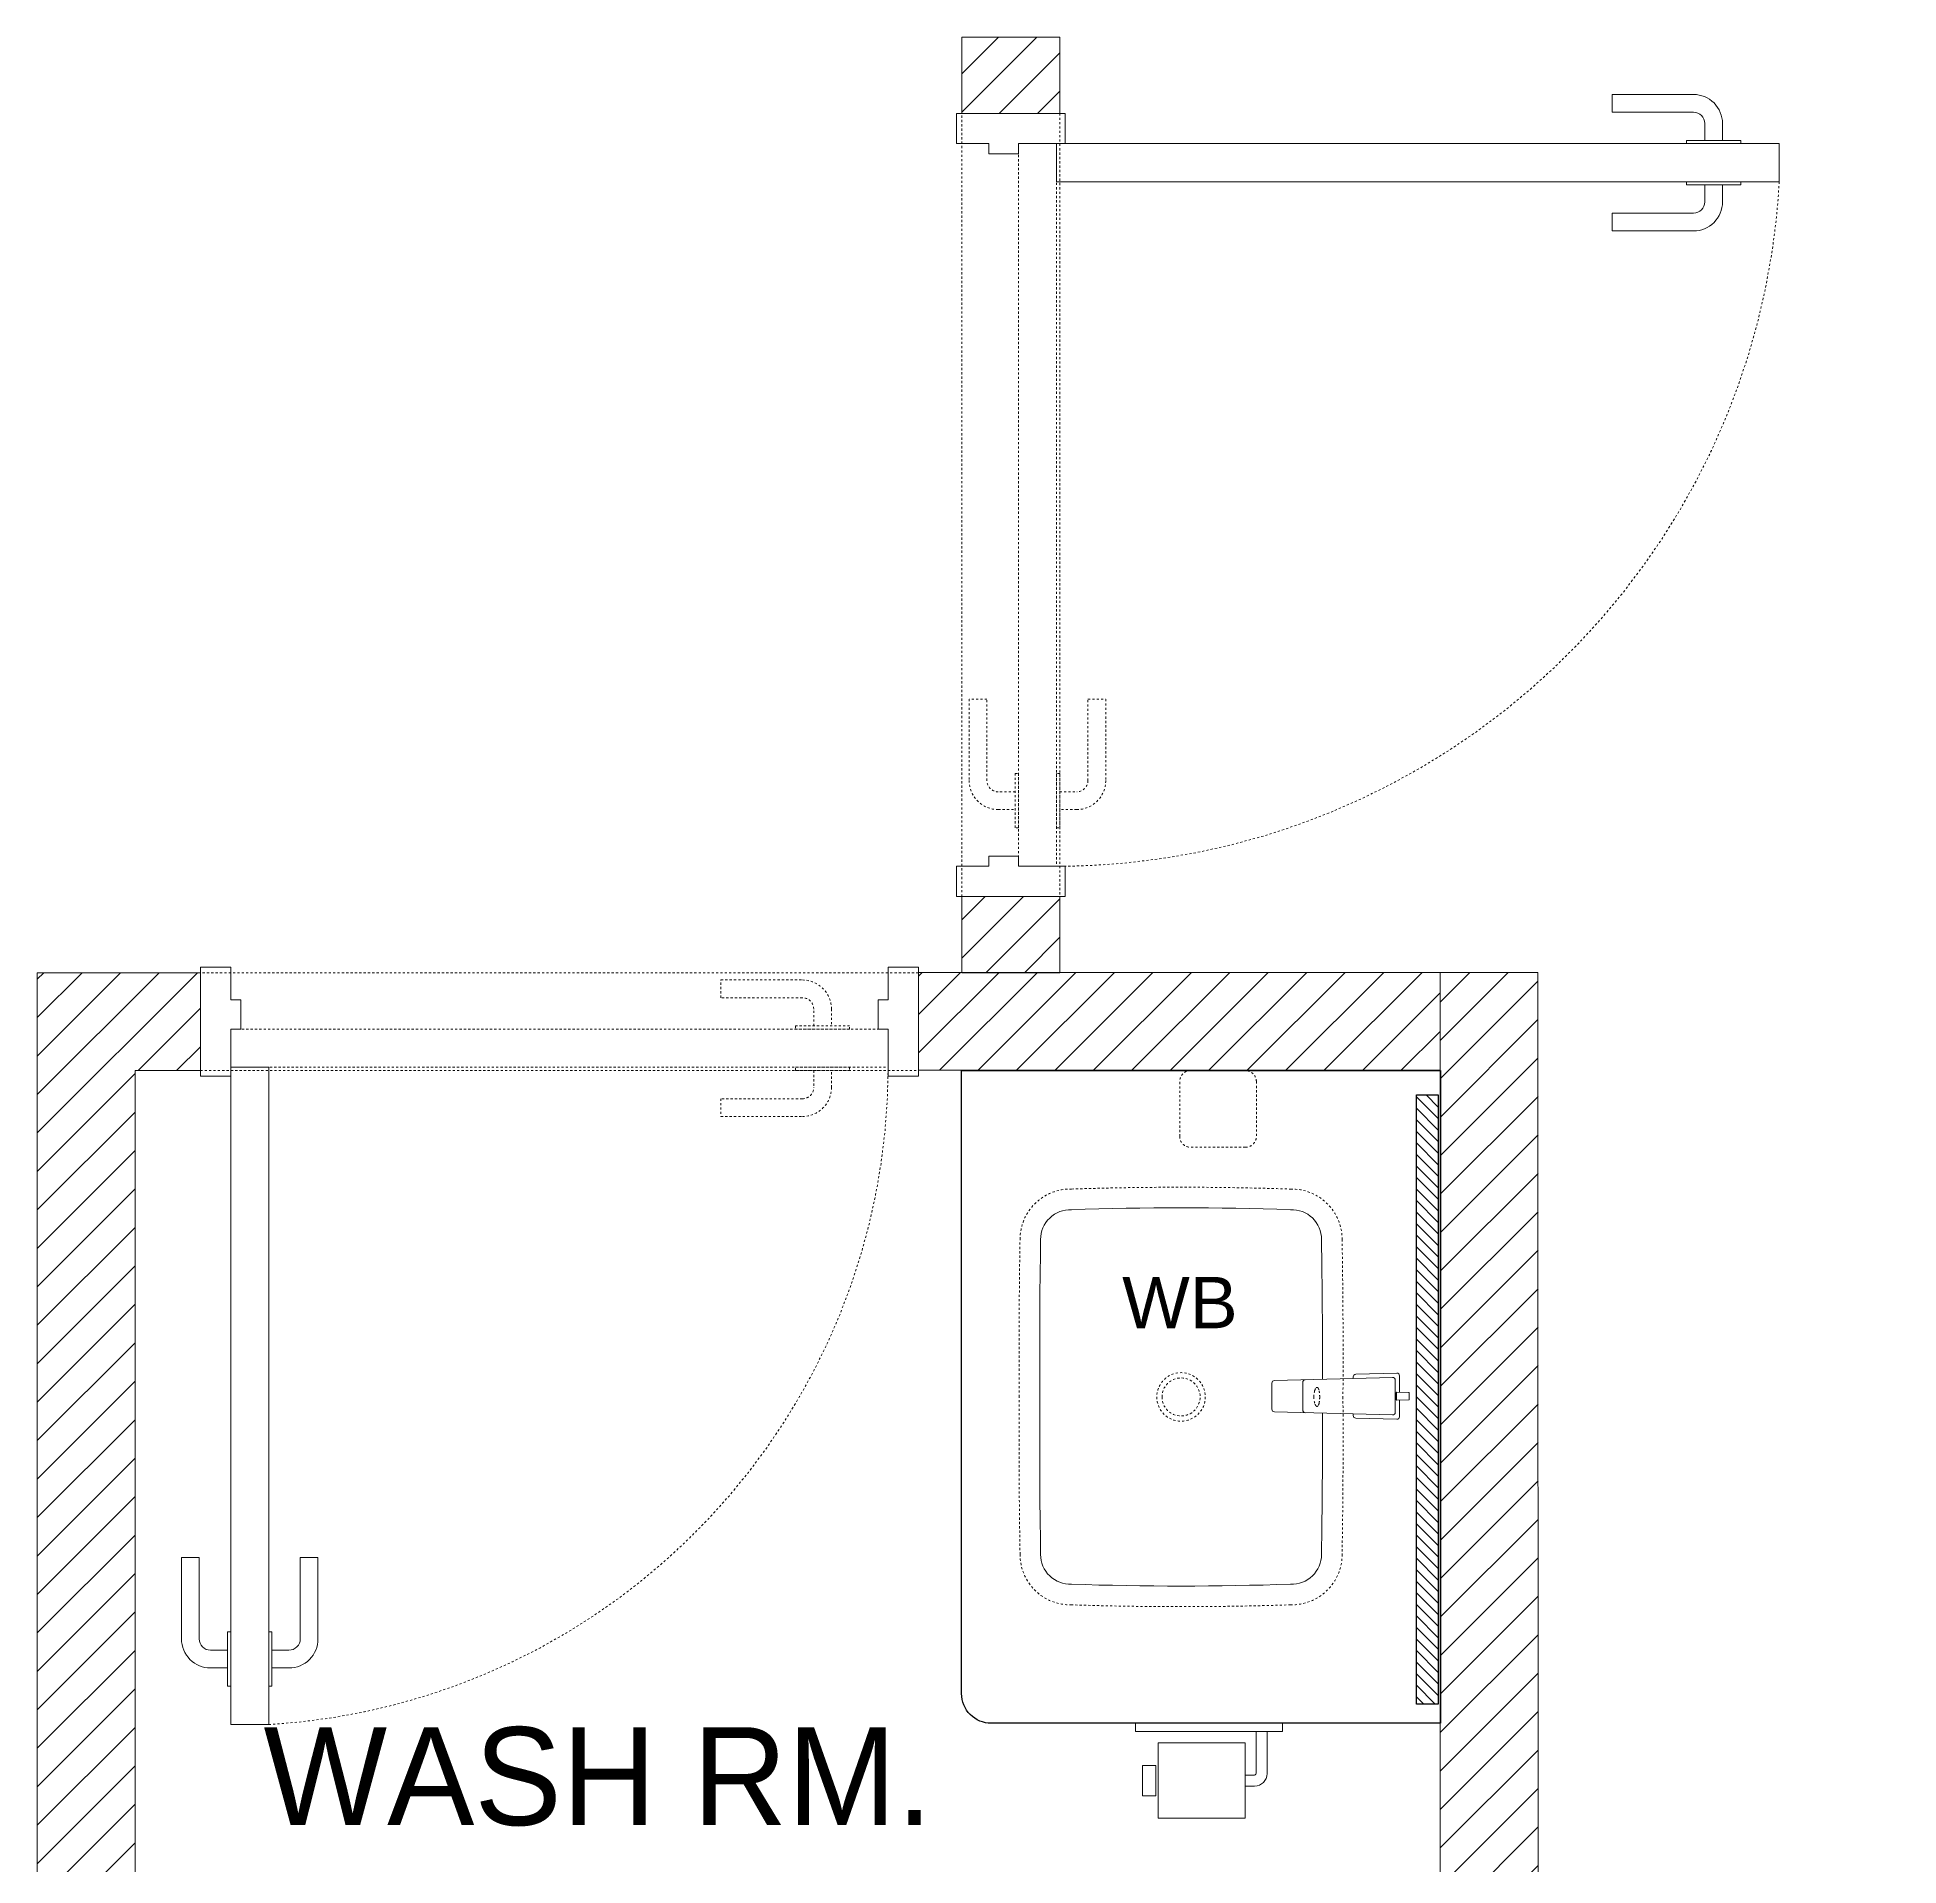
# Model space of a CAD drawing. Header units: inches. Extents: x 18646 to 39869, y 2287 to 7833.
# Drawn here: x 19393 to 19478.6, y 4296.3 to 4380.4 of the extents above; entities that cross this region are included whole.
import ezdxf

# ---------------------------------------------------------------- set-up
doc = ezdxf.new("R2010")
doc.units = ezdxf.units.IN
doc.header["$LTSCALE"] = 1.5
doc.header["$MEASUREMENT"] = 0
doc.linetypes.add('DASHED', pattern=[0.75, 0.5, -0.25])
doc.linetypes.add('HIDDEN', pattern=[0.375, 0.25, -0.125])
for name, color, linetype in [('A-WALL', 4, 'Continuous'), ('A-WALL-EXTR', 2, 'Continuous'), ('I-FURN', 7, 'Continuous'), ('I-Furn Text', 7, 'Continuous'), ('TTEXT', 7, 'Continuous')]:
    doc.layers.add(name, color=color, linetype=linetype)
for name, color, linetype, lineweight in [('I-DOOR', 6, 'Continuous', 20), ('I-FIXTURE', 7, 'Continuous', 5), ('l-FIXTURE', 7, 'Continuous', 5)]:
    doc.layers.add(name, color=color, linetype=linetype, lineweight=lineweight)
doc.styles.add('1 by 8 new', font='GOTHIC.TTF', dxfattribs={"height": 4.5})
doc.styles.add('A-ARCH-B01FL$0$Annotative', font='arial.ttf')
doc.styles.get("Standard").update_dxf_attribs({"font": 'arial.ttf'})
pattern_1 = [(225, (21.9725, 0), (0.88388348, -0.88388348), [])]

# ---------------------------------------------------------------- blocks, each defined once
blk = doc.blocks.new('D1')
at = {"layer": 'I-DOOR', "lineweight": 5, "transparency": 33554636}
for points in [[(0.347, 31.608), (0.347, 31.142), (-1.007, 31.142), (-1.007, 31.608), (-2.5, 31.608), (-2.5, 33), (2.5, 33), (2.5, 31.608)], [(2.097, 1.392), (32.313, 1.392), (32.313, 3.142), (2.097, 3.142)], [(28.054, 3.142), (30.543, 3.142), (30.543, 3.29), (28.054, 3.29)], [(0.347, 1.392), (0.347, 1.858), (-1.007, 1.858), (-1.007, 1.392), (-2.5, 1.392), (-2.5, 0), (2.5, 0), (2.5, 1.392)], [(28.054, 1.392), (30.543, 1.392), (30.543, 1.243), (28.054, 1.243)]]:
    blk.add_lwpolyline(points, close=True, dxfattribs=at)
at = {"layer": 'I-DOOR', "color": 252, "linetype": 'HIDDEN', "lineweight": 5, "ltscale": 0.1, "transparency": 33554636}
for points in [[(2.097, 1.392), (2.097, 31.608), (0.347, 31.608), (0.347, 1.392)], [(0.347, 27.349), (0.347, 29.838), (0.199, 29.838), (0.199, 27.349)], [(2.097, 27.349), (2.097, 29.838), (2.245, 29.838), (2.245, 27.349)]]:
    blk.add_lwpolyline(points, close=True, dxfattribs=at)
for points in [[(0.199, 28.186), (-0.58, 28.186, 0.414214), (-1.099, 27.666), (-1.099, 23.923), (-1.915, 23.923), (-1.915, 27.666, -0.414214), (-0.58, 29.002), (0.199, 29.002)], [(2.245, 28.186), (3.024, 28.186, -0.414214), (3.543, 27.666), (3.543, 23.923), (4.359, 23.923), (4.359, 27.666, 0.414214), (3.024, 29.002), (2.245, 29.002)]]:
    blk.add_lwpolyline(points, format="xyb", dxfattribs=at)
at = {"layer": 'I-DOOR', "lineweight": 5, "transparency": 33554636}
for points in [[(28.891, 3.29), (28.891, 4.069, 0.414214), (28.372, 4.588), (24.628, 4.588), (24.628, 5.404), (28.372, 5.404, -0.414214), (29.707, 4.069), (29.707, 3.29)], [(28.891, 1.243), (28.891, 0.465, -0.414214), (28.372, -0.055), (24.628, -0.055), (24.628, -0.87), (28.372, -0.87, 0.414214), (29.707, 0.465), (29.707, 1.243)]]:
    blk.add_lwpolyline(points, format="xyb", dxfattribs=at)
at = {"layer": 'I-DOOR', "color": 252, "linetype": 'HIDDEN', "lineweight": 5, "ltscale": 0.1, "transparency": 33554636}
blk.add_arc((2.06, 1.299), 30.309, 3.4862, 89.93006, dxfattribs=at)
blk = doc.blocks.new('xref typical floor layout feb 21$0$FDHHHD')
at = {"layer": 'I-FURN', "color": 8}
for p, q in [((-385513, 318874), (-385513, 318974)), ((-385548.4, 318859.4), (-385619.1, 318930.1)), ((-385477.7, 318859.4), (-385407, 318930.1)), ((-385563, 318824), (-385663, 318824)), ((-385463, 318824), (-385363, 318824)), ((-385548.4, 318788.7), (-385619.1, 318718)), ((-385477.7, 318788.7), (-385407, 318718)), ((-385513, 318774), (-385513, 318674))]:
    blk.add_line(p, q, dxfattribs=at)
at = {"layer": 'I-FURN'}
for radius in [150, 50]:
    blk.add_circle((-385513, 318824), radius, dxfattribs=at)
at = {"layer": 'I-FURN', "color": 8}
for radius in [60, 30]:
    blk.add_circle((-385513, 318824), radius, dxfattribs=at)
blk = doc.blocks.new('BED')
at = {"layer": 'I-FURN', "lineweight": 5}
h = blk.add_hatch(color=8, dxfattribs=at)
edge = h.paths.add_edge_path()
edge.add_ellipse((-40.133, -5.179), major_axis=(15.584, 15.584), ratio=1, start_angle=281.63393, end_angle=315.09783, ccw=False)
edge.add_ellipse((-79.486, 6.578), major_axis=(-44.195, 44.195), ratio=1, start_angle=202.53924, end_angle=214.19252)
h = blk.add_hatch(color=8, dxfattribs=at)
edge = h.paths.add_edge_path()
edge.add_ellipse((82.84, -25.504), major_axis=(-44.195, 44.195), ratio=1, start_angle=30.31827, end_angle=41.97155)
edge.add_ellipse((42.258, -19.182), major_axis=(-15.584, 15.584), ratio=1, start_angle=19.41296, end_angle=52.87686, ccw=False)
h = blk.add_hatch(dxfattribs=at)
h.set_pattern_fill('CROSS', color=8, scale=10, angle=540, style=0)
h.set_pattern_definition([(180, (-31823.2072, -5205.8102), (-2.5, -2.5), [1.25, -3.75]), (270, (-31823.8322, -5205.1852), (2.5, -2.5), [1.25, -3.75])])
h.paths.add_polyline_path([(-42.5, -96.972), (42.5, -96.972), (42.5, -24.972), (32.5, -24.972), (32.5, -82.589), (32.5, -85), (-32.5, -85), (-32.5, -82.589), (-32.5, -24.972), (-42.5, -24.972)])
blk.add_line((31.803, -81.568), (-32.038, -81.568), dxfattribs=at)
for points in [[(32.5, 0), (-32.5, 0), (-32.5, -4.127), (32.5, -4.127)], [(-33.999, -0.51), (-57.999, -0.51), (-57.999, -15.51), (-33.999, -15.51)], [(33.999, -0.51), (57.999, -0.51), (57.999, -15.51), (33.999, -15.51)], [(32.5, -82.589), (-32.5, -82.589), (-32.5, -4.127), (32.5, -4.127)], [(32.5, -82.589), (-32.5, -82.589), (-32.5, -85), (32.5, -85)]]:
    blk.add_lwpolyline(points, close=True, dxfattribs=at)
at = {"layer": 'I-FURN', "color": 8, "lineweight": 5}
for points in [[(-34.749, -1.26), (-57.249, -1.26), (-57.249, -14.76), (-34.749, -14.76)], [(34.749, -1.26), (57.249, -1.26), (57.249, -14.76), (34.749, -14.76)]]:
    blk.add_lwpolyline(points, close=True, dxfattribs=at)
at = {"layer": 'I-FURN', "color": 8, "lineweight": 5, "elevation": 0}
blk.add_lwpolyline([(32.5, -24.972), (42.5, -24.972), (42.5, -96.972), (-42.5, -96.972), (-42.5, -24.972), (-32.5, -24.972)], dxfattribs=at)
at = {"layer": 'I-FURN', "lineweight": 5}
for centre, radius, start, end in [((-79.486, 6.578), 62.5, 337.53924, 349.19252), ((14.297, 61.581), 74.17, 244.10514, 262.62663), ((-65.589, -2.686), 62.5, 352.87239, 356.97155), ((6.924, 6.053), 15.716, 230.01008, 270.41108), ((-56.742, -2.686), 62.5, 353.59727, 356.97155), ((22.051, 28.666), 38.33, 244.70136, 270.492), ((26.915, -19.182), 22.039, 154.41296, 168.04865), ((67.496, -25.504), 62.5, 165.31827, 170.15766), ((82.84, -25.504), 62.5, 165.31827, 176.97155), ((62.538, -35.854), 62.5, 157.53924, 161.6055), ((-13.837, 10.046), 31.25, 297.09661, 308.74988), ((10.753, -15.05), 5.083, 171.79968, 194.29009), ((18.727, -9.536), 13.858, 200.21803, 230.57211), ((-48.557, -18.688), 31.25, 354.17336, 5.82664), ((-11.938, 7.712), 23.877, 256.60693, 279.70334), ((23.175, -18.996), 31.25, 174.17336, 179.45932), ((-31.245, -90.857), 74.17, 79.17424, 82.62663), ((-25.564, 7.196), 31.25, 297.09661, 308.74988), ((6.488, -13.285), 13.084, 197.30073, 228.54576), ((-8.265, -27.58), 13.084, 17.30073, 48.54576), ((4.526, -54.733), 36.209, 63.95144, 83.93041), ((62.538, -35.854), 62.5, 165.00437, 169.19252), ((24.819, -51.285), 34.433, 115.62933, 126.7306), ((-19.992, -30.431), 13.084, 17.30073, 48.54576), ((-13.353, -51.74), 30.161, 84.0152, 97.84315), ((12.061, -50.911), 31.25, 117.09661, 128.74988), ((-31.245, -90.857), 74.17, 64.10514, 67.63867), ((5.964, -496.091), 461.451, 86.7901, 93.2099), ((0.974, -62.062), 33.873, 127.98697, 167.05017), ((7.976, -44.918), 29.443, 161.06717, 198.93283), ((285.257, -58.466), 254.505, 174.79205, 185.20795), ((-25.956, -67.741), 14.598, 65.37844, 114.62156), ((-124.587, -68.019), 93.536, 351.67152, 8.32848)]:
    blk.add_arc(centre, radius, start, end, dxfattribs=at)
at = {"layer": 'I-FURN', "color": 8, "lineweight": 5}
for centre, radius, start, end in [((-40.133, -5.179), 22.039, 326.63393, 0.09783), ((-9.497, 0.281), 10.165, 212.24232, 234.73272), ((-23.509, -8.395), 6.317, 354.50693, 31.00115), ((-8.101, -9.945), 6.317, 2.28596, 38.78018), ((-25.008, -9.009), 22.039, 355.92418, 7.87686), ((4.608, 0.548), 10.165, 220.02135, 242.51175), ((1.732, -9.154), 5.054, 2.28596, 38.78018), ((-16.16, -9.009), 22.039, 358.3009, 7.87686), ((13.456, 0.548), 10.165, 220.02135, 242.51175), ((1.61, -1.068), 10.165, 279.77807, 302.26847), ((10.524, -14.93), 6.317, 123.50964, 160.00386), ((16.953, -1.068), 10.165, 279.77807, 302.26847), ((25.868, -14.93), 6.317, 123.50964, 160.00386), ((42.258, -19.182), 22.039, 154.41296, 187.87686), ((0.565, -2.725), 10.165, 271.99904, 294.48944), ((7.521, -17.666), 6.317, 115.73061, 152.22483), ((23.185, -24.097), 22.039, 146.63393, 160.17716), ((-2.676, -7.191), 11.02, 286.19129, 319.6552), ((2.607, -13.807), 3.159, 314.06429, 350.55851), ((-24.469, -11.61), 6.317, 295.73061, 332.22483), ((-28.022, -18.688), 11.02, 343.26805, 16.73195), ((-14.126, -11.687), 5.083, 228.87644, 251.36684), ((-19.597, -17.85), 3.159, 11.14105, 47.63527), ((-11.256, -11.995), 5.083, 288.63316, 311.12356), ((-5.785, -18.157), 3.159, 132.36473, 168.85895), ((2.64, -18.996), 11.02, 163.26805, 179.52808), ((-17.513, -26.551), 10.165, 91.99904, 114.48944), ((-14.403, -10.042), 11.02, 286.19129, 319.6552), ((-9.12, -16.658), 3.159, 314.06429, 350.55851), ((-0.973, -17.901), 5.083, 171.79968, 194.29009), ((1.199, -14.719), 3.159, 255.28798, 291.7822), ((-1, -22.661), 5.083, 51.5564, 74.04681), ((25.351, -18.245), 6.317, 182.28596, 218.78018), ((23.185, -24.097), 22.039, 166.94903, 180.09783), ((11.532, -13.484), 6.945, 237.39767, 256.62958), ((-19.597, -19.527), 3.159, 312.36473, 348.85895), ((-10.528, -17.569), 3.159, 255.28798, 291.7822), ((6.561, -20.88), 6.317, 174.50693, 211.00115), ((13.11, -31.936), 12.121, 105.2314, 137.12853), ((8.974, -24.563), 4.427, 77.57967, 108.36962), ((12.642, -28.739), 10.165, 40.02135, 62.51175), ((-14.126, -25.69), 5.083, 108.63316, 131.12356), ((-12.727, -25.511), 5.083, 51.5564, 74.04681), ((-7.451, -29.557), 10.165, 32.24232, 54.73272), ((-0.777, -18.204), 5.083, 231.5564, 254.04681), ((-0.804, -22.964), 5.083, 351.79968, 14.29009), ((7.343, -24.207), 3.159, 134.06429, 170.55851), ((0.899, -33.674), 11.02, 106.19129, 139.6552), ((-2.976, -26.146), 3.159, 75.28798, 111.7822), ((-12.53, -25.815), 5.083, 351.79968, 14.29009), ((-4.384, -27.058), 3.159, 134.06429, 170.55851), ((-0.563, -44.918), 21.545, 153.67831, 206.32169), ((26.241, -26.803), 10.209, 263.75985, 303.00695), ((38.316, -41.506), 8.953, 136.68156, 182.53136), ((-17.452, -44.625), 8.03, 165.82309, 226.3796), ((-27.599, -54.746), 5.118, 39.2186, 124.81039), ((-25.956, -63.835), 11.166, 56.99721, 123.00279)]:
    blk.add_arc(centre, radius, start, end, dxfattribs=at)
at = {"layer": 'I-FURN', "lineweight": 5}
for p, xscale, yscale, zscale, rotation in [((2748.281, -19620.551), 0.03960000000331955, 0.03960000000331955, 0.03960000000331955, 317.6997446460966), ((-2748.281, -19620.551), -0.03960000000331955, 0.03960000000331954, 0.03960000000331954, 42.30025535390336)]:
    blk.add_blockref('xref typical floor layout feb 21$0$FDHHHD', p, dxfattribs=dict(at, xscale=xscale, yscale=yscale, zscale=zscale, rotation=rotation))
at = {"layer": 'TTEXT', "lineweight": 5, "ltscale": 0.001, "insert": (-6.554, -51.621), "char_height": 2.3609, "attachment_point": 4, "style": 'A-ARCH-B01FL$0$Annotative'}
blk.add_mtext('BED SIZE\\P64" X 85"', dxfattribs=at)
blk = doc.blocks.new('EFGTH')
at = {"layer": 'A-WALL-EXTR', "color": 8, "linetype": 'HIDDEN', "lineweight": 5, "ltscale": 0.1, "transparency": 33554636}
for points in [[(-31.186, 2.245), (-31.186, 3.024, -0.414214), (-30.666, 3.543), (-26.923, 3.543), (-26.923, 4.359), (-30.666, 4.359, 0.414214), (-32.002, 3.024), (-32.002, 2.245)], [(-31.186, 0.199), (-31.186, -0.58, 0.414214), (-30.666, -1.099), (-26.923, -1.099), (-26.923, -1.915), (-30.666, -1.915, -0.414214), (-32.002, -0.58), (-32.002, 0.199)]]:
    blk.add_lwpolyline(points, format="xyb", dxfattribs=at)
for points in [[(-1.392, 2.097), (-34.608, 2.097), (-34.608, 0.347), (-1.392, 0.347)], [(-30.349, 2.097), (-32.838, 2.097), (-32.838, 2.245), (-30.349, 2.245)], [(-30.349, 0.347), (-32.838, 0.347), (-32.838, 0.199), (-30.349, 0.199)]]:
    blk.add_lwpolyline(points, close=True, dxfattribs=at)
blk.add_arc((-1.308, 2.063), 33.3, 93.15726, 179.94227, dxfattribs=at)
at = {"layer": 'I-DOOR', "color": 6, "lineweight": 5, "transparency": 33554636}
for points in [[(-1.392, 2.097), (-1.392, 35.313), (-3.142, 35.313), (-3.142, 2.097)], [(-3.142, 31.054), (-3.142, 33.543), (-3.29, 33.543), (-3.29, 31.054)], [(-1.392, 31.054), (-1.392, 33.543), (-1.243, 33.543), (-1.243, 31.054)], [(-34.608, 0.347), (-34.142, 0.347), (-34.142, -1.007), (-34.608, -1.007), (-34.608, -2.5), (-36, -2.5), (-36, 2.5), (-34.608, 2.5)], [(-1.392, 0.347), (-1.858, 0.347), (-1.858, -1.007), (-1.392, -1.007), (-1.392, -2.5), (0, -2.5), (0, 2.5), (-1.392, 2.5)]]:
    blk.add_lwpolyline(points, close=True, dxfattribs=at)
for points in [[(-3.29, 31.891), (-4.069, 31.891, 0.414214), (-4.588, 31.372), (-4.588, 27.628), (-5.404, 27.628), (-5.404, 31.372, -0.414214), (-4.069, 32.707), (-3.29, 32.707)], [(-1.243, 31.891), (-0.465, 31.891, -0.414214), (0.055, 31.372), (0.055, 27.628), (0.87, 27.628), (0.87, 31.372, 0.414214), (-0.465, 32.707), (-1.243, 32.707)]]:
    blk.add_lwpolyline(points, format="xyb", dxfattribs=at)
blk = doc.blocks.new('WB')
at = {"layer": 'I-FIXTURE', "lineweight": 5}
for p, q in [((15.353, 0.782), (15.353, 0.858)), ((15.468, 0.976), (17.357, 1.025)), ((17.478, 0.907), (17.478, 0.148)), ((11.612, 0.569), (11.612, -0.638)), ((17.16, 0.829), (11.727, 0.687)), ((13.03, -0.665), (13.03, 0.597)), ((17.282, 0.707), (17.282, -0.776)), ((17.34, -0.201), (17.34, 0.133)), ((17.361, 0.153), (17.912, 0.132)), ((17.931, -0.181), (17.931, 0.112)), ((11.727, -0.756), (17.16, -0.897)), ((15.353, -0.926), (15.353, -0.85)), ((17.912, -0.2), (17.361, -0.221)), ((17.478, -0.217), (17.478, -0.976)), ((17.357, -1.094), (15.468, -1.044))]:
    blk.add_line(p, q, dxfattribs=at)
at = {"layer": 'I-FIXTURE', "color": 8, "linetype": 'DASHED', "lineweight": 5, "ltscale": 0.1}
blk.add_lwpolyline([(14.841, -7.241, 0.005975), (14.88, -0.001, 0.005975), (14.841, 7.241, 0.421899), (12.474, 9.555, 0.016836), (2.405, 9.555, 0.421667), (0.039, 7.241, 0.005823), (0, 0, 0.005823), (0.039, -7.241, 0.421667), (2.405, -9.555, 0.016836), (12.474, -9.555, 0.421899)], format="xyb", close=True, dxfattribs=at)
for centre, radius in [((7.44, -0.001), 1.115), ((7.44, 0), 0.875)]:
    blk.add_circle(centre, radius, dxfattribs=at)
at = {"layer": 'I-FIXTURE', "lineweight": 5}
for centre, radius, start, end in [((15.474, 0.856), 0.121, 92.93664, 179.40188), ((17.36, 0.907), 0.118, 359.99697, 91.50303), ((11.73, 0.569), 0.118, 91.49174, 180), ((13.166, 0.59), 0.136, 98.70714, 177.00978), ((17.163, 0.71), 0.119, 358.64997, 91.39742), ((17.28, 0.112), 0.0236, 17.07626, 85.98215), ((16.806, -0.034), 0.52, 342.92374, 17.07626), ((17.32, 0.064), 0.0202, 267.97132, 359.38304), ((17.36, 0.133), 0.0199, 88.607, 178.84529), ((17.911, 0.112), 0.0197, 0, 87.85), ((11.73, -0.638), 0.118, 180, 268.50826), ((13.166, -0.658), 0.136, 182.99027, 261.29279), ((17.163, -0.779), 0.119, 268.60451, 1.34809), ((17.28, -0.18), 0.0236, 274.01785, 342.92374), ((17.321, -0.133), 0.0197, 359.99875, 93.73297), ((17.361, -0.201), 0.0202, 181.53796, 270.60871), ((17.911, -0.181), 0.0197, 272.15, 360), ((15.471, -0.926), 0.118, 179.99785, 268.50215), ((17.36, -0.976), 0.118, 268.49697, 0.00248)]:
    blk.add_arc(centre, radius, start, end, dxfattribs=at)
at = {"layer": 'I-FIXTURE', "color": 8, "linetype": 'DASHED', "lineweight": 5, "ltscale": 0.1}
for centre, radius, start, end in [((14.588, 0.006), 1.043, 164.22211, 180.40625), ((13.935, 0.191), 0.365, 141.8789, 164.22211), ((13.69, 0.383), 0.0529, 34.03093, 141.8789), ((13.468, 0.233), 0.321, 8.68904, 34.03093), ((12.412, 0.013), 1.399, 359.38254, 11.07781), ((14.588, -0.008), 1.043, 179.59375, 195.77789), ((13.935, -0.193), 0.365, 195.77789, 218.1211), ((13.69, -0.385), 0.0529, 218.1211, 325.96907), ((13.468, -0.235), 0.321, 325.96907, 351.31096), ((12.412, -0.015), 1.399, 348.92219, 0.61746)]:
    blk.add_arc(centre, radius, start, end, dxfattribs=at)
at = {"layer": 'l-FIXTURE', "lineweight": 5}
blk.add_lwpolyline([(13.936, 0.745, 0.005371), (13.893, 7.235, 0.428792), (12.473, 8.607, 0.01694), (2.406, 8.607, 0.428462), (0.987, 7.235, 0.005836), (0.947, 0, 0.005836), (0.987, -7.235, 0.428462), (2.406, -8.607, 0.01694), (12.473, -8.607, 0.428792), (13.893, -7.235, 0.005316), (13.936, -0.813, 0.005316)], format="xyb", dxfattribs=at)
at = {"layer": 'I-FIXTURE', "color": 8, "linetype": 'DASHED', "lineweight": 5, "ltscale": 0.1}
for tag, p in [('MODELNUMBER', (7.428, 0.003)), ('TRADENAME', (7.429, 0.003)), ('PRODUCT', (7.431, 0.003)), ('MATERIAL', (7.433, 0.003))]:
    blk.add_attdef(tag, p, '', height=0.001, rotation=270, dxfattribs=at)

msp = doc.modelspace()

# ---------------------------------------------------------------- hatches: boundary and pattern name
at = {"layer": 'A-WALL', "lineweight": 5, "transparency": 33554636}
h = msp.add_hatch(dxfattribs=at)
h.set_pattern_fill('ANSI31', color=8, scale=10, angle=180)
h.set_pattern_definition(pattern_1)
h.paths.add_polyline_path([(19435.528, 4376.874), (19440.028, 4376.874), (19440.028, 4380.374), (19435.528, 4380.374)])
h = msp.add_hatch(dxfattribs=at)
h.set_pattern_fill('ANSI31', color=8, scale=10, angle=180)
h.set_pattern_definition(pattern_1)
h.paths.add_polyline_path([(19435.528, 4340.874), (19440.028, 4340.874), (19440.028, 4337.374), (19435.528, 4337.374)])
h = msp.add_hatch(dxfattribs=at)
h.set_pattern_fill('ANSI31', color=8, scale=10, angle=180)
h.set_pattern_definition([(225, (170.0898, 668.721), (0.88388348, -0.88388348), [])])
h.paths.add_polyline_path([(19393.028, 4337.374), (19400.528, 4337.374), (19400.528, 4332.874), (19397.528, 4332.874), (19397.528, 4242.874), (19393.028, 4242.874)])
h = msp.add_hatch(dxfattribs=at)
h.set_pattern_fill('ANSI31', color=8, scale=10, angle=180)
h.set_pattern_definition([(225, (-56.9741, 0.016), (0.88388348, -0.88388348), [])])
h.paths.add_polyline_path([(19457.502, 4337.39), (19457.502, 4332.89), (19433.528, 4332.89), (19433.528, 4337.39)])
h = msp.add_hatch(dxfattribs=at)
h.set_pattern_fill('ANSI31', color=8, scale=10, angle=180)
h.paths.add_polyline_path([(19462.028, 4242.874), (19457.528, 4242.874), (19457.502, 4337.39), (19462.002, 4337.39)])
at = {"layer": 'I-FURN', "lineweight": 5, "ltscale": 100, "transparency": 33554636}
h = msp.add_hatch(dxfattribs=at)
h.set_pattern_fill('ANSI31', color=8, scale=3, angle=630)
h.set_pattern_definition([(315, (36402.93904, -321.27524), (0.265165043, 0.265165043), [])])
h.paths.add_polyline_path([(19457.412, 4331.755), (19456.412, 4331.755), (19456.412, 4303.755), (19457.412, 4303.755)])

# ---------------------------------------------------------------- linework, layer by layer
at = {"layer": 'A-WALL', "lineweight": 5, "transparency": 33554636}
for points in [[(19435.528, 4376.874), (19440.028, 4376.874), (19440.028, 4380.374), (19435.528, 4380.374)], [(19435.528, 4340.874), (19440.028, 4340.874), (19440.028, 4337.374), (19435.528, 4337.374)], [(19393.028, 4337.374), (19400.528, 4337.374), (19400.528, 4332.874), (19397.528, 4332.874), (19397.528, 4242.874), (19393.028, 4242.874)], [(19457.502, 4337.39), (19457.502, 4332.89), (19433.528, 4332.89), (19433.528, 4337.39)], [(19462.028, 4242.874), (19457.528, 4242.874), (19457.502, 4337.39), (19462.002, 4337.39)]]:
    msp.add_lwpolyline(points, close=True, dxfattribs=at)
at = {"layer": 'A-WALL-EXTR', "color": 8, "linetype": 'HIDDEN', "lineweight": 5, "ltscale": 0.1, "transparency": 33554636}
for points in [[(19440.028, 4340.874), (19435.528, 4340.874), (19435.528, 4376.874), (19440.028, 4376.874)], [(19400.528, 4332.874), (19433.528, 4332.874), (19433.528, 4337.374), (19400.528, 4337.374)]]:
    msp.add_lwpolyline(points, close=True, dxfattribs=at)
at = {"layer": 'I-FIXTURE', "color": 8, "linetype": 'DASHED', "lineweight": 5, "ltscale": 0.1, "transparency": 33554636}
msp.add_lwpolyline([(19449.059, 4329.851, -0.414214), (19448.559, 4329.351), (19446.036, 4329.351, -0.414214), (19445.536, 4329.851), (19445.536, 4329.851), (19445.536, 4332.374, -0.414214), (19446.036, 4332.874), (19448.559, 4332.874, -0.414214), (19449.059, 4332.374)], format="xyb", close=True, dxfattribs=at)
at = {"layer": 'I-FURN', "transparency": 33554636}
msp.add_lwpolyline([(19457.528, 4332.874), (19457.528, 4302.874), (19436.875, 4302.874, -0.414214), (19435.511, 4304.237), (19435.511, 4332.874)], format="xyb", close=True, dxfattribs=at)
msp.add_lwpolyline([(19456.413, 4331.755), (19457.412, 4331.755), (19457.412, 4303.755), (19456.413, 4303.755)], close=True, dxfattribs=at)
at = {"layer": 'I-FURN', "color": 8, "lineweight": 5, "transparency": 33554636}
for points in [[(19443.5, 4302.874), (19450.268, 4302.874), (19450.268, 4302.501), (19443.5, 4302.501)], [(19444.433, 4300.936), (19443.825, 4300.936), (19443.825, 4299.546), (19444.433, 4299.546)]]:
    msp.add_lwpolyline(points, close=True, dxfattribs=at)
at = {"layer": 'I-FURN', "lineweight": 5, "transparency": 33554636}
msp.add_lwpolyline([(19444.543, 4301.975), (19448.543, 4301.975), (19448.543, 4298.507), (19444.543, 4298.507)], close=True, dxfattribs=at)
at = {"layer": 'I-FURN', "color": 8, "lineweight": 5, "transparency": 33554636}
msp.add_lwpolyline([(19448.543, 4300.495), (19448.976, 4300.495, 0.414214), (19449.044, 4300.563), (19449.044, 4302.501), (19449.552, 4302.501), (19449.552, 4300.563, -0.414214), (19448.976, 4299.987), (19448.543, 4299.987)], format="xyb", dxfattribs=at)

# ---------------------------------------------------------------- block references
at = {"layer": 'I-DOOR', "lineweight": 5, "transparency": 33554636, "xscale": -1, "rotation": 270}
msp.add_blockref('EFGTH', (19437.778, 4376.874), dxfattribs=at)
at = {"layer": 'I-DOOR', "lineweight": 5, "transparency": 33554636, "rotation": 269.9999999997818}
msp.add_blockref('D1', (19400.528, 4335.124), dxfattribs=at)
at = {"layer": 'I-FURN', "lineweight": 5, "transparency": 33554636, "rotation": 180}
msp.add_blockref('BED', (19525.278, 4243.694), dxfattribs=at)
at = {"layer": 'l-FIXTURE', "lineweight": 5, "transparency": 33554636}
ref = msp.add_blockref('WB', (19438.159, 4317.874), dxfattribs=dict(at, xscale=-1, rotation=180))
ref.add_attrib('MATERIAL', 'VITREOUS CHINA', (19445.591, 4317.883), dxfattribs={"layer": 'I-FIXTURE', "color": 8, "linetype": 'DASHED', "lineweight": 5, "ltscale": 0.1, "height": 0.001, "rotation": 270})
ref.add_attrib('PRODUCT', 'BATHROOM SINK', (19445.59, 4317.883), dxfattribs={"layer": 'I-FIXTURE', "color": 8, "linetype": 'DASHED', "lineweight": 5, "ltscale": 0.1, "height": 0.001, "rotation": 270})
ref.add_attrib('TRADENAME', 'CAXTON', (19445.588, 4317.877), dxfattribs={"layer": 'I-FIXTURE', "color": 8, "linetype": 'DASHED', "lineweight": 5, "ltscale": 0.1, "height": 0.001, "rotation": 270})
ref.add_attrib('MODELNUMBER', 'K-20000', (19445.586, 4317.876), dxfattribs={"layer": 'I-FIXTURE', "color": 8, "linetype": 'DASHED', "lineweight": 5, "ltscale": 0.1, "height": 0.001, "rotation": 270})

# ---------------------------------------------------------------- texts
at = {"layer": 'I-Furn Text', "lineweight": 5, "transparency": 33554636, "insert": (19418.806, 4302.693), "char_height": 4.5, "width": 50.47192, "attachment_point": 2, "style": '1 by 8 new'}
msp.add_mtext('WASH RM.', dxfattribs=at)
at = {"layer": 'TTEXT', "lineweight": 5, "ltscale": 0.001, "transparency": 33554636, "insert": (19442.889, 4322.213), "char_height": 2.3609, "attachment_point": 4, "style": 'A-ARCH-B01FL$0$Annotative'}
msp.add_mtext('WB', dxfattribs=at)

doc.saveas('drawing.dxf')
